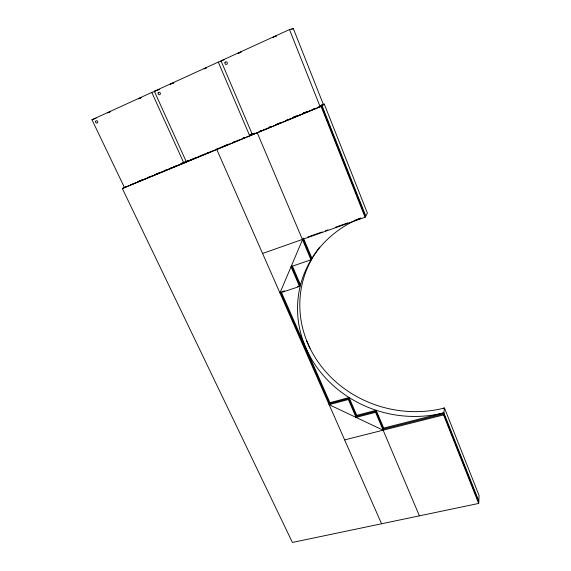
<?xml version="1.0" encoding="UTF-8"?>
<svg xmlns="http://www.w3.org/2000/svg" width="571" height="571" viewBox="0 0 571 571"><rect width="100%" height="100%" fill="white"/><g stroke="black" fill="none" stroke-linecap="round" stroke-linejoin="round"><path stroke-width="0.86" d="M126.655 186.489L122.351 188.551L292.423 542.45L478.684 503.436L479.055 495.428L444.481 408.022A111.573 102.016 13.5 0 1 321.444 366.511A111.573 102.016 13.5 0 1 319.731 247.1M478.684 503.436L443.553 414.931L444.481 408.022L442.761 408.465M375.575 412.319L376.168 410.278L356.761 415.367L356.09 417.415L375.575 412.319L419.399 515.856M356.09 417.415L348.353 399.5L349.067 397.523L329.945 402.719L329.146 404.703L383.134 430.184L383.691 428.072L376.168 410.278M262.581 253.488L365.09 217.273L367.41 213.154L324.278 104.093L321.808 105.121M311.481 259.077L302.887 238.764L279.954 292.952L299.539 286.464L300.524 284.943L292.352 265.993M299.539 286.464L290.982 266.643L311.009 259.791L311.959 258.37L303.387 238.1M235.452 141.301L234.66 141.537L234.966 141.344M122.351 188.551L321.095 106.442L324.278 104.093M289.49 29.578L293.308 28.55L323.314 104.343L320.124 106.684L289.49 29.578L221.02 60.826L252.425 134.663L254.538 133.293M252.546 133.949L249.705 135.784L218.272 62.082L154.341 91.26L186.374 161.957M139.781 180.736L140.195 180.679M170.344 84.251L171.007 83.908M307.012 111.588L306.563 111.837M303.444 113.065L303.915 112.808M186.06 161.672L183.833 163.006L151.779 92.431L91.945 119.732L124.464 187.538M110.695 111.573L110.496 111.573M306.884 111.68L306.192 112.023M237.929 140.188L237.208 140.537M240.748 52.254L241.212 51.982L240.591 52.204M273.074 37.365L273.759 37.029M142.586 179.608L141.851 179.965M173.249 83.052L173.919 82.709L171.414 83.723M237.957 53.367L238.764 52.989M275.707 36.308L276.635 35.823L275.665 36.18M204.796 153.913L203.961 154.306M170.979 167.774L171.371 167.589M141.322 97.612L140.495 97.991M204.111 68.806L206.338 67.828M205.838 68.185L206.259 67.992M271.139 126.512L270.219 126.926M291.702 29.285L293.308 28.55M274.216 36.815L274.708 36.594M239.47 52.846L239.941 52.632M172.842 83.238L171.921 83.644M110.039 111.887L109.154 112.28M305.278 112.43L305.778 112.216M239.242 52.775L240.191 52.368M205.374 68.399L204.439 68.798M140.038 98.191L138.396 98.826L141.165 97.562M109.725 111.887L107.669 112.887M238.985 53.053L238.121 53.417M171.757 167.631L170.929 167.974M270.297 126.655L270.768 126.448M108.704 112.473L107.933 112.787M321.666 105.021L323.314 104.343M250.326 134.685L251.975 133.999M181.592 163.327L184.026 162.321M184.604 162.085L188.087 160.644M249.563 135.22L254.495 133.179M293.487 117.055L295.921 116.049M320.281 105.978L323.571 104.614M137.875 181.642L140.338 180.622M147.732 177.567L149.466 176.846M154.306 174.847L159.238 172.806M164.034 170.829L166.632 169.751M173.762 166.803L176.203 165.797M180.607 163.977L188.823 160.579M190.043 160.073L192.934 158.881M194.111 158.388L195.739 157.717M199.814 156.033L202.255 155.026M206.902 153.107L209.371 152.086M216.766 149.024L219.228 148.01M220.285 147.575L221.926 146.897M223.34 146.312L228.486 144.185M233.204 142.236L235.666 141.215M243.06 138.153L244.745 137.461M249.584 135.463L254.566 133.4M259.27 131.458L261.968 130.345M271.004 126.605L269.362 127.283L269.755 127.119M275.936 124.564L281.168 122.401M285.8 120.488L288.262 119.467M292.373 117.769L297.298 115.735M302.23 113.693L307.255 111.616M312.094 109.618L313.793 108.918M318.668 106.898L322.779 105.2M130.73 184.804L133.25 183.762M134.82 183.12L136.548 182.399M138.089 181.764L140.545 180.75M141.494 180.357L143.15 179.672M144.634 179.058L146.269 178.38M147.261 177.974L149.745 176.946M151.379 176.268L153.042 175.583M154.448 175.004L159.637 172.863M160.993 172.299L162.635 171.621M163.756 171.157L166.725 169.93M167.867 169.459L169.53 168.773M170.815 168.238L172.449 167.567M173.634 167.075L176.539 165.876M177.759 165.369L179.408 164.691M180.629 164.184L188.808 160.801M190.122 160.258L192.898 159.109M194.24 158.56L195.91 157.867M196.988 157.425L198.629 156.747M200.014 156.176L202.719 155.055M206.602 153.449L209.264 152.35M210.728 151.743L212.533 151.001M216.495 149.359L219 148.324M223.19 146.59L228.971 144.206M232.982 142.55L235.559 141.48M237.101 140.844L238.785 140.145M242.868 138.46L245.444 137.397M249.463 135.734L255.33 133.307M259.348 131.651L261.925 130.588M263.417 129.967L265.044 129.296M265.993 128.903L267.685 128.204M269.119 127.611L271.81 126.498M275.886 124.813L281.339 122.565M285.407 120.881L288.284 119.689M289.483 119.196L291.11 118.525M292.381 117.997L298.169 115.606M299.254 115.156L300.881 114.486M302.273 113.907L307.398 111.788M308.868 111.181L310.66 110.446M312.166 109.818L314.728 108.761M318.761 107.091L322.058 105.735L365.79 216.024M123.272 188.03L321.58 106.085L365.44 216.645M273.809 37.151L273.109 37.436M142.015 179.694L142.4 179.537M171.057 84.008L170.479 84.23M304.357 112.815L303.465 113.122M91.945 119.732L96.106 118.24M307.897 236.994L322.073 231.983M325.406 230.798L327.911 229.913M335.42 227.265L347.925 222.84M354.598 220.477L360.437 218.415M154.341 91.26L159.345 89.547M151.779 92.431L155.126 91.281M282.117 291.638L284.558 290.832M297.591 286.506L300.032 285.7L291.503 265.922M218.272 62.082L221.555 61.04M221.02 60.826L224.275 59.805M329.146 404.703L348.353 399.5M383.369 428.15L443.831 412.84L478.798 501.01M344.641 439.898L443.553 414.931M281.296 292.038L330.331 403.597M280.489 292.181L329.546 403.704L348.71 398.508L356.425 416.387L375.875 411.298L383.412 429.128L443.696 413.882L478.741 502.216M216.816 149.523L381.564 523.778M306.741 341.001L309.96 348.353M349.067 397.523L356.761 415.367M257.264 132.815L311.009 259.791M321.095 106.442L365.09 217.273M443.831 412.84A112.851 102.958 13.8 0 1 305.542 347.175A112.851 102.958 13.8 0 1 360.786 217.929M224.974 62.603A1.335 1.206 73.4 0 0 226.337 64.437A1.335 1.206 73.4 0 0 227.044 62.325A1.335 1.206 73.4 0 0 224.974 62.603M158.146 92.987A1.285 1.128 66.1 0 0 159.495 94.743A1.285 1.128 66.1 0 0 160.101 92.73A1.285 1.128 66.1 0 0 158.146 92.987M95.571 121.716A1.249 1.056 61.6 0 0 97.213 123.029A1.249 1.056 61.6 0 0 97.234 120.959A1.249 1.056 61.6 0 0 95.571 121.716"/></g></svg>
